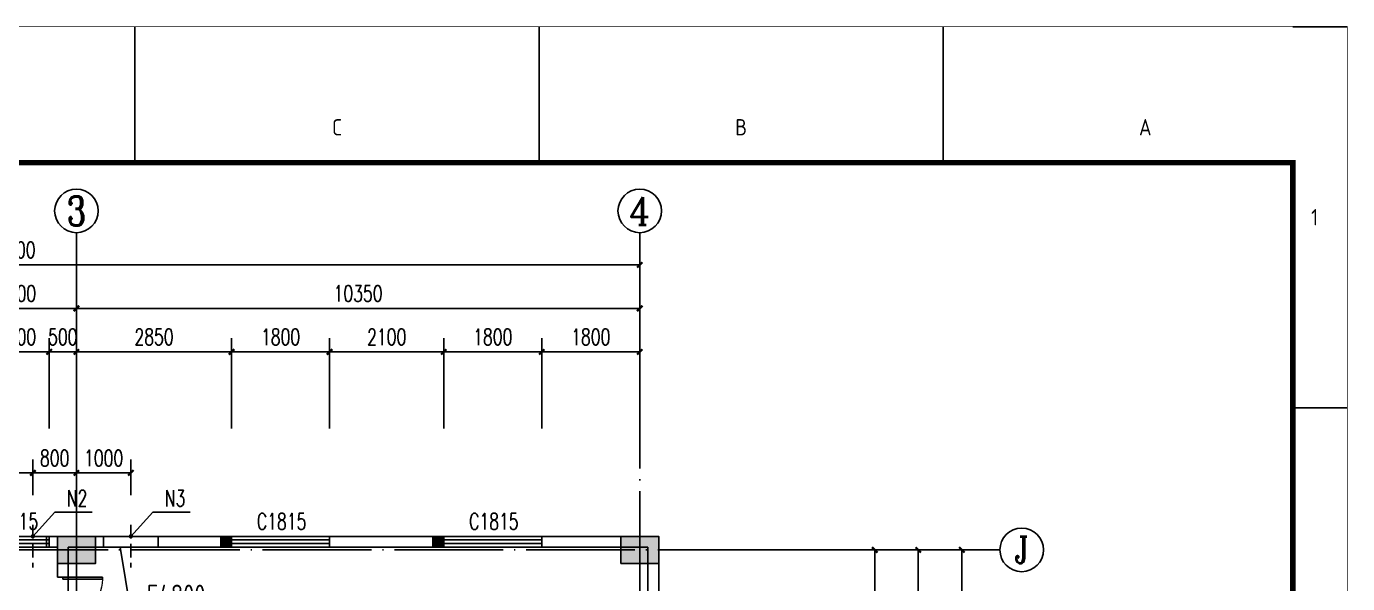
# Model space of a CAD drawing. Extents: x -59142 to 322364, y -122476 to 91021.
# Drawn here: x 99029 to 123304, y 80753 to 91001 of the extents above; entities that cross this region are included whole.
import ezdxf
from ezdxf.enums import TextEntityAlignment as Align

# ---------------------------------------------------------------- set-up
doc = ezdxf.new("R2010")
doc.units = 0
doc.header["$LTSCALE"] = 1000
doc.header["$MEASUREMENT"] = 0
doc.linetypes.add('DASH', pattern=[0.35, 0.25, -0.1])
doc.linetypes.add('DOTE', pattern=[2.42, 2, -0.2, 0.02, -0.2])
for name, color, linetype in [('AXIS', 3, 'Continuous'), ('AXIS_TEXT', 7, 'Continuous'), ('COLUMN', 255, 'Continuous'), ('DOTE', 1, 'DOTE'), ('HOLE', 6, 'Continuous'), ('PUB_HATCH', 255, 'Continuous'), ('PUB_TEXT', 7, 'Continuous'), ('WALL', 255, 'Continuous'), ('WINDOW', 4, 'Continuous'), ('WINDOW_TEXT', 7, 'Continuous')]:
    doc.layers.add(name, color=color, linetype=linetype)
doc.styles.add('_TCH_AXIS', font='COMPLEX', dxfattribs={"bigfont": 'GBCBIG'})
doc.styles.add('_TCH_DIM', font='SIMPLEX', dxfattribs={"bigfont": 'GBCBIG'})
doc.styles.add('_TCH_DIM_T3', font='SIMPLEX', dxfattribs={"width": 0.705882, "bigfont": 'GBCBIG'})
doc.styles.add('_TCH_WINDOW', font='SIMPLEX', dxfattribs={"bigfont": 'GBCBIG'})
doc.styles.add('COMPLEX', font='COMPLEX')
doc.styles.get("Standard").update_dxf_attribs({"font": 'gbenor.shx', "bigfont": 'gbcbig.shx'})
doc.styles.add('TK', font='GEDITXT.SHX', dxfattribs={"width": 0.85, "height": 3.5, "bigfont": 'DXT.SHX'})
doc.dimstyles.new('_TCH_ARCH&&100', dxfattribs={"dimtxt": 297.5, "dimasz": 100, "dimexe": 250, "dimexo": 300, "dimgap": 126.25, "dimtad": 1, "dimdec": 0, "dimzin": 0, "dimdsep": 46, "dimtxsty": '_TCH_DIM_T3', "dimblk": 'ARCHTICK', "dimcen": 0.09, "dimazin": 2, "dimtfac": 1, "dimtdec": 0, "dimtix": 1, "dimtmove": 2, "dimatfit": 3, "dimfxl": 1, "dimtolj": 1, "dimtzin": 0, "dimarcsym": 0})
doc.dimstyles.get("Standard").update_dxf_attribs({"dimscale": 100, "dimtxt": 3.5, "dimasz": 1, "dimexe": 2.5, "dimexo": 3, "dimgap": 1.5, "dimtad": 1, "dimdec": 0, "dimzin": 0, "dimdsep": 46, "dimtxsty": 'Standard', "dimblk": 'ARCHTICK', "dimcen": 0.09, "dimadec": 0, "dimazin": 0, "dimtfac": 1, "dimtdec": 0, "dimtix": 1, "dimtmove": 2, "dimatfit": 3, "dimfxl": 1, "dimtolj": 1, "dimtzin": 0, "dimarcsym": 0})

# ---------------------------------------------------------------- blocks, each defined once
blk = doc.blocks.new('_FZH')
blk.add_lwpolyline([(-0.5, -0.5), (0.5, -0.5), (0.5, 0.5), (-0.5, 0.5)], close=True)
at = {"layer": 'PUB_HATCH'}
blk.add_solid([(-0.5, -0.5), (0.5, -0.5), (-0.5, 0.5), (0.5, 0.5)], dxfattribs=at)
blk = doc.blocks.new('DSADa')
at = {"layer": 'COLUMN', "xscale": 699.9999999997672, "yscale": 499.9999999998399, "zscale": 499.9999999998399, "rotation": 3.811489492195883e-11}
for p in [(12750, 0), (23100, 0)]:
    blk.add_blockref('_FZH', p, dxfattribs=at)
blk = doc.blocks.new('GEDI_WK_A1_V')
at = {"color": 3}
for p, q in [((371.25, 816), (371.25, 841)), ((445.5, 816), (445.5, 841)), ((519.75, 816), (519.75, 841)), ((584, 841), (594, 841)), ((584, 770.92), (594, 770.92))]:
    blk.add_line(p, q, dxfattribs=at)
for points, const_width in [([(0, 841), (0, 0), (594, 0), (594, 841)], 0.1), ([(10, 816), (10, 10), (584, 10), (584, 816)], 1)]:
    blk.add_lwpolyline(points, close=True, dxfattribs=dict(at, const_width=const_width))
for s, p in [('C', (408.38, 821)), ('B', (482.62, 821)), ('A', (556.88, 821))]:
    blk.add_text(s, height=3, dxfattribs=at).set_placement(p, align=Align.CENTER)
blk.add_text('1', height=3, dxfattribs=at).set_placement((588, 805.96), align=Align.MIDDLE)
blk = doc.blocks.new('A$C711966D6')
blk.add_blockref('GEDI_WK_A1_V', (0, 0))
at = {"style": 'TK', "width": 0.85}
for tag, height, p in [('PROJECTNAME', 4.75, (529, 44)), ('PHASE', 4, (571, 44)), ('DRAWINGNAME', 4.75, (539, 31))]:
    blk.add_attdef(tag, text='', height=height, dxfattribs=at).set_placement(p, align=Align.MIDDLE_CENTER)
for tag, p, height in [('APPROVE', (416, 32.75), 3.5), ('DESIGN', (461, 32.75), 3.5), ('REVIEW1', (416, 25.75), 3.5), ('DRAW', (461, 25.75), 3.5), ('REVIEW2', (416, 18.75), 3.5), ('PROPORTION', (461, 18.75), 3.5), ('DRAWINGNUMBER', (511, 18.5), 4), ('CHECK', (416, 11.75), 3.5), ('DATE', (461, 11.75), 3.5), ('VERSION', (577, 11.75), 3.5)]:
    blk.add_attdef(tag, p, '', height=height, dxfattribs=at)
blk = doc.blocks.new('是飞洒发时')
at = {"xscale": 100, "yscale": 100, "zscale": 100}
blk.add_blockref('A$C711966D6', (0, 0), dxfattribs=at)
blk = doc.blocks.new('_ArchTick')
at = {"color": 0, "linetype": 'ByBlock', "const_width": 0.4}
blk.add_lwpolyline([(-0.5, -0.5), (0.5, 0.5)], dxfattribs=at)
blk = doc.blocks.new('*D390')
at = {"layer": 'Defpoints', "color": 0, "transparency": 16777216}
for p in [(100948, 82788), (99948, 82082), (100948, 82082)]:
    blk.add_point(p, dxfattribs=at)
at = {"layer": 'HOLE', "color": 0, "lineweight": -2, "transparency": 16777216}
for p, q in [((99948, 82382), (99948, 83038)), ((100948, 82382), (100948, 83038)), ((99948, 82788), (100948, 82788))]:
    blk.add_line(p, q, dxfattribs=at)
at = {"layer": 'HOLE', "color": 0, "lineweight": -2, "transparency": 16777216, "xscale": 100, "yscale": 100, "zscale": 100, "rotation": 180}
blk.add_blockref('_ArchTick', (99948, 82788), dxfattribs=at)
at = {"layer": 'HOLE', "color": 0, "lineweight": -2, "transparency": 16777216, "xscale": 100, "yscale": 100, "zscale": 100}
blk.add_blockref('_ArchTick', (100948, 82788), dxfattribs=at)
at = {"layer": 'HOLE', "color": 0, "transparency": 16777216, "insert": (100448, 83062), "char_height": 297.5, "attachment_point": 5, "style": '_TCH_DIM_T3'}
blk.add_mtext('\\A1;1000', dxfattribs=at)
blk = doc.blocks.new('*D391')
at = {"layer": 'Defpoints', "color": 0, "transparency": 16777216}
for p in [(99948, 82788), (99148, 82082), (99948, 82082)]:
    blk.add_point(p, dxfattribs=at)
at = {"layer": 'HOLE', "color": 0, "lineweight": -2, "transparency": 16777216}
for p, q in [((99148, 82382), (99148, 83038)), ((99948, 82382), (99948, 83038)), ((99148, 82788), (99948, 82788))]:
    blk.add_line(p, q, dxfattribs=at)
at = {"layer": 'HOLE', "color": 0, "lineweight": -2, "transparency": 16777216, "xscale": 100, "yscale": 100, "zscale": 100, "rotation": 180}
blk.add_blockref('_ArchTick', (99148, 82788), dxfattribs=at)
at = {"layer": 'HOLE', "color": 0, "lineweight": -2, "transparency": 16777216, "xscale": 100, "yscale": 100, "zscale": 100}
blk.add_blockref('_ArchTick', (99948, 82788), dxfattribs=at)
at = {"layer": 'HOLE', "color": 0, "transparency": 16777216, "insert": (99548, 83062), "char_height": 297.5, "attachment_point": 5, "style": '_TCH_DIM_T3'}
blk.add_mtext('\\A1;800', dxfattribs=at)
blk = doc.blocks.new('*D392')
at = {"layer": 'Defpoints', "color": 0, "transparency": 16777216}
for p in [(99148, 82788), (95798, 82082), (99148, 82082)]:
    blk.add_point(p, dxfattribs=at)
at = {"layer": 'HOLE', "color": 0, "lineweight": -2, "transparency": 16777216}
for p, q in [((95798, 82382), (95798, 83038)), ((99148, 82382), (99148, 83038)), ((95798, 82788), (99148, 82788))]:
    blk.add_line(p, q, dxfattribs=at)
at = {"layer": 'HOLE', "color": 0, "lineweight": -2, "transparency": 16777216, "xscale": 100, "yscale": 100, "zscale": 100, "rotation": 180}
blk.add_blockref('_ArchTick', (95798, 82788), dxfattribs=at)
at = {"layer": 'HOLE', "color": 0, "lineweight": -2, "transparency": 16777216, "xscale": 100, "yscale": 100, "zscale": 100}
blk.add_blockref('_ArchTick', (99148, 82788), dxfattribs=at)
at = {"layer": 'HOLE', "color": 0, "transparency": 16777216, "insert": (97473, 83062), "char_height": 297.5, "attachment_point": 5, "style": '_TCH_DIM_T3'}
blk.add_mtext('\\A1;3350', dxfattribs=at)
blk = doc.blocks.new('*D1182')
at = {"layer": 'AXIS', "color": 0, "lineweight": -2, "transparency": 16777216}
for p, q in [((112416, 81372), (114866, 81372)), ((114616, 77372), (114616, 81372)), ((112416, 77372), (114866, 77372))]:
    blk.add_line(p, q, dxfattribs=at)
at = {"layer": 'Defpoints', "color": 0, "transparency": 16777216}
for p in [(112116, 81372), (114616, 81372), (112116, 77372)]:
    blk.add_point(p, dxfattribs=at)
at = {"layer": 'AXIS', "color": 0, "lineweight": -2, "transparency": 16777216, "xscale": 100, "yscale": 100, "zscale": 100}
for p, rotation in [((114616, 81372), 90), ((114616, 77372), 270)]:
    blk.add_blockref('_ArchTick', p, dxfattribs=dict(at, rotation=rotation))
at = {"layer": 'AXIS', "color": 0, "transparency": 16777216, "insert": (114341, 79372), "char_height": 297.5, "attachment_point": 5, "rotation": 90, "style": '_TCH_DIM_T3'}
blk.add_mtext('\\A1;4000', dxfattribs=at)
blk = doc.blocks.new('*D1192')
at = {"layer": 'AXIS', "color": 0, "lineweight": -2, "transparency": 16777216}
for p, q in [((98248, 83608), (98248, 85264)), ((99448, 83608), (99448, 85264)), ((98248, 85014), (99448, 85014))]:
    blk.add_line(p, q, dxfattribs=at)
at = {"layer": 'Defpoints', "color": 0, "transparency": 16777216}
for p in [(99448, 85014), (98248, 83308), (99448, 83308)]:
    blk.add_point(p, dxfattribs=at)
at = {"layer": 'AXIS', "color": 0, "lineweight": -2, "transparency": 16777216, "xscale": 100, "yscale": 100, "zscale": 100, "rotation": 180}
blk.add_blockref('_ArchTick', (98248, 85014), dxfattribs=at)
at = {"layer": 'AXIS', "color": 0, "lineweight": -2, "transparency": 16777216, "xscale": 100, "yscale": 100, "zscale": 100}
blk.add_blockref('_ArchTick', (99448, 85014), dxfattribs=at)
at = {"layer": 'AXIS', "color": 0, "transparency": 16777216, "insert": (98848, 85289), "char_height": 297.5, "attachment_point": 5, "style": '_TCH_DIM_T3'}
blk.add_mtext('\\A1;1200', dxfattribs=at)
blk = doc.blocks.new('*D1193')
at = {"layer": 'AXIS', "color": 0, "lineweight": -2, "transparency": 16777216}
for p, q in [((99448, 83608), (99448, 85264)), ((99948, 83608), (99948, 85264)), ((99448, 85014), (99348, 85014)), ((99448, 85014), (99948, 85014)), ((99948, 85014), (100048, 85014))]:
    blk.add_line(p, q, dxfattribs=at)
at = {"layer": 'Defpoints', "color": 0, "transparency": 16777216}
for p in [(99948, 85014), (99448, 83308), (99948, 83308)]:
    blk.add_point(p, dxfattribs=at)
at = {"layer": 'AXIS', "color": 0, "lineweight": -2, "transparency": 16777216, "xscale": 100, "yscale": 100, "zscale": 100}
blk.add_blockref('_ArchTick', (99448, 85014), dxfattribs=at)
at = {"layer": 'AXIS', "color": 0, "lineweight": -2, "transparency": 16777216, "xscale": 100, "yscale": 100, "zscale": 100, "rotation": 180}
blk.add_blockref('_ArchTick', (99948, 85014), dxfattribs=at)
at = {"layer": 'AXIS', "color": 0, "transparency": 16777216, "insert": (99698, 85289), "char_height": 297.5, "attachment_point": 5, "style": '_TCH_DIM_T3'}
blk.add_mtext('\\A1;500', dxfattribs=at)
blk = doc.blocks.new('*D1194')
at = {"layer": 'AXIS', "color": 0, "lineweight": -2, "transparency": 16777216}
for p, q in [((99948, 83608), (99948, 85264)), ((102799, 83608), (102799, 85264)), ((99948, 85014), (102799, 85014))]:
    blk.add_line(p, q, dxfattribs=at)
at = {"layer": 'Defpoints', "color": 0, "transparency": 16777216}
for p in [(102799, 85014), (99948, 83308), (102799, 83308)]:
    blk.add_point(p, dxfattribs=at)
at = {"layer": 'AXIS', "color": 0, "lineweight": -2, "transparency": 16777216, "xscale": 100, "yscale": 100, "zscale": 100, "rotation": 180}
blk.add_blockref('_ArchTick', (99948, 85014), dxfattribs=at)
at = {"layer": 'AXIS', "color": 0, "lineweight": -2, "transparency": 16777216, "xscale": 100, "yscale": 100, "zscale": 100}
blk.add_blockref('_ArchTick', (102799, 85014), dxfattribs=at)
at = {"layer": 'AXIS', "color": 0, "transparency": 16777216, "insert": (101374, 85289), "char_height": 297.5, "attachment_point": 5, "style": '_TCH_DIM_T3'}
blk.add_mtext('\\A1;2850', dxfattribs=at)
blk = doc.blocks.new('*D1195')
at = {"layer": 'AXIS', "color": 0, "lineweight": -2, "transparency": 16777216}
for p, q in [((102799, 83608), (102799, 85264)), ((104599, 83608), (104599, 85264)), ((102799, 85014), (104599, 85014))]:
    blk.add_line(p, q, dxfattribs=at)
at = {"layer": 'Defpoints', "color": 0, "transparency": 16777216}
for p in [(104599, 85014), (102799, 83308), (104599, 83308)]:
    blk.add_point(p, dxfattribs=at)
at = {"layer": 'AXIS', "color": 0, "lineweight": -2, "transparency": 16777216, "xscale": 100, "yscale": 100, "zscale": 100, "rotation": 180}
blk.add_blockref('_ArchTick', (102799, 85014), dxfattribs=at)
at = {"layer": 'AXIS', "color": 0, "lineweight": -2, "transparency": 16777216, "xscale": 100, "yscale": 100, "zscale": 100}
blk.add_blockref('_ArchTick', (104599, 85014), dxfattribs=at)
at = {"layer": 'AXIS', "color": 0, "transparency": 16777216, "insert": (103699, 85289), "char_height": 297.5, "attachment_point": 5, "style": '_TCH_DIM_T3'}
blk.add_mtext('\\A1;1800', dxfattribs=at)
blk = doc.blocks.new('*D1196')
at = {"layer": 'AXIS', "color": 0, "lineweight": -2, "transparency": 16777216}
for p, q in [((104599, 83608), (104599, 85264)), ((106698, 83608), (106698, 85264)), ((104599, 85014), (106698, 85014))]:
    blk.add_line(p, q, dxfattribs=at)
at = {"layer": 'Defpoints', "color": 0, "transparency": 16777216}
for p in [(106698, 85014), (104599, 83308), (106698, 83308)]:
    blk.add_point(p, dxfattribs=at)
at = {"layer": 'AXIS', "color": 0, "lineweight": -2, "transparency": 16777216, "xscale": 100, "yscale": 100, "zscale": 100, "rotation": 180}
blk.add_blockref('_ArchTick', (104599, 85014), dxfattribs=at)
at = {"layer": 'AXIS', "color": 0, "lineweight": -2, "transparency": 16777216, "xscale": 100, "yscale": 100, "zscale": 100}
blk.add_blockref('_ArchTick', (106698, 85014), dxfattribs=at)
at = {"layer": 'AXIS', "color": 0, "transparency": 16777216, "insert": (105649, 85289), "char_height": 297.5, "attachment_point": 5, "style": '_TCH_DIM_T3'}
blk.add_mtext('\\A1;2100', dxfattribs=at)
blk = doc.blocks.new('*D1197')
at = {"layer": 'AXIS', "color": 0, "lineweight": -2, "transparency": 16777216}
for p, q in [((106698, 83608), (106698, 85264)), ((108498, 83608), (108498, 85264)), ((106698, 85014), (108498, 85014))]:
    blk.add_line(p, q, dxfattribs=at)
at = {"layer": 'Defpoints', "color": 0, "transparency": 16777216}
for p in [(108498, 85014), (106698, 83308), (108498, 83308)]:
    blk.add_point(p, dxfattribs=at)
at = {"layer": 'AXIS', "color": 0, "lineweight": -2, "transparency": 16777216, "xscale": 100, "yscale": 100, "zscale": 100, "rotation": 180}
blk.add_blockref('_ArchTick', (106698, 85014), dxfattribs=at)
at = {"layer": 'AXIS', "color": 0, "lineweight": -2, "transparency": 16777216, "xscale": 100, "yscale": 100, "zscale": 100}
blk.add_blockref('_ArchTick', (108498, 85014), dxfattribs=at)
at = {"layer": 'AXIS', "color": 0, "transparency": 16777216, "insert": (107598, 85289), "char_height": 297.5, "attachment_point": 5, "style": '_TCH_DIM_T3'}
blk.add_mtext('\\A1;1800', dxfattribs=at)
blk = doc.blocks.new('*D1198')
at = {"layer": 'AXIS', "color": 0, "lineweight": -2, "transparency": 16777216}
for p, q in [((108498, 83608), (108498, 85264)), ((110298, 83608), (110298, 85264)), ((108498, 85014), (110298, 85014))]:
    blk.add_line(p, q, dxfattribs=at)
at = {"layer": 'Defpoints', "color": 0, "transparency": 16777216}
for p in [(110298, 85014), (108498, 83308), (110298, 83308)]:
    blk.add_point(p, dxfattribs=at)
at = {"layer": 'AXIS', "color": 0, "lineweight": -2, "transparency": 16777216, "xscale": 100, "yscale": 100, "zscale": 100, "rotation": 180}
blk.add_blockref('_ArchTick', (108498, 85014), dxfattribs=at)
at = {"layer": 'AXIS', "color": 0, "lineweight": -2, "transparency": 16777216, "xscale": 100, "yscale": 100, "zscale": 100}
blk.add_blockref('_ArchTick', (110298, 85014), dxfattribs=at)
at = {"layer": 'AXIS', "color": 0, "transparency": 16777216, "insert": (109398, 85289), "char_height": 297.5, "attachment_point": 5, "style": '_TCH_DIM_T3'}
blk.add_mtext('\\A1;1800', dxfattribs=at)
blk = doc.blocks.new('*D1249')
at = {"layer": 'AXIS', "color": 0, "lineweight": -2, "transparency": 16777216}
for p, q in [((97748, 84408), (97748, 86064)), ((99948, 84408), (99948, 86064)), ((97748, 85814), (99948, 85814))]:
    blk.add_line(p, q, dxfattribs=at)
at = {"layer": 'Defpoints', "color": 0, "transparency": 16777216}
for p in [(99948, 85814), (97748, 84108), (99948, 84108)]:
    blk.add_point(p, dxfattribs=at)
at = {"layer": 'AXIS', "color": 0, "lineweight": -2, "transparency": 16777216, "xscale": 100, "yscale": 100, "zscale": 100, "rotation": 180}
blk.add_blockref('_ArchTick', (97748, 85814), dxfattribs=at)
at = {"layer": 'AXIS', "color": 0, "lineweight": -2, "transparency": 16777216, "xscale": 100, "yscale": 100, "zscale": 100}
blk.add_blockref('_ArchTick', (99948, 85814), dxfattribs=at)
at = {"layer": 'AXIS', "color": 0, "transparency": 16777216, "insert": (98848, 86089), "char_height": 297.5, "attachment_point": 5, "style": '_TCH_DIM_T3'}
blk.add_mtext('\\A1;2200', dxfattribs=at)
blk = doc.blocks.new('*D1250')
at = {"layer": 'AXIS', "color": 0, "lineweight": -2, "transparency": 16777216}
for p, q in [((99948, 84408), (99948, 86064)), ((110298, 84408), (110298, 86064)), ((99948, 85814), (110298, 85814))]:
    blk.add_line(p, q, dxfattribs=at)
at = {"layer": 'Defpoints', "color": 0, "transparency": 16777216}
for p in [(110298, 85814), (99948, 84108), (110298, 84108)]:
    blk.add_point(p, dxfattribs=at)
at = {"layer": 'AXIS', "color": 0, "lineweight": -2, "transparency": 16777216, "xscale": 100, "yscale": 100, "zscale": 100, "rotation": 180}
blk.add_blockref('_ArchTick', (99948, 85814), dxfattribs=at)
at = {"layer": 'AXIS', "color": 0, "lineweight": -2, "transparency": 16777216, "xscale": 100, "yscale": 100, "zscale": 100}
blk.add_blockref('_ArchTick', (110298, 85814), dxfattribs=at)
at = {"layer": 'AXIS', "color": 0, "transparency": 16777216, "insert": (105123, 86089), "char_height": 297.5, "attachment_point": 5, "style": '_TCH_DIM_T3'}
blk.add_mtext('\\A1;10350', dxfattribs=at)
blk = doc.blocks.new('*D1252')
at = {"layer": 'AXIS', "color": 0, "lineweight": -2, "transparency": 16777216}
for p, q in [((87198, 84408), (87198, 86864)), ((110298, 84408), (110298, 86864)), ((87198, 86614), (110298, 86614))]:
    blk.add_line(p, q, dxfattribs=at)
at = {"layer": 'Defpoints', "color": 0, "transparency": 16777216}
for p in [(110298, 86614), (87198, 84108), (110298, 84108)]:
    blk.add_point(p, dxfattribs=at)
at = {"layer": 'AXIS', "color": 0, "lineweight": -2, "transparency": 16777216, "xscale": 100, "yscale": 100, "zscale": 100, "rotation": 180}
blk.add_blockref('_ArchTick', (87198, 86614), dxfattribs=at)
at = {"layer": 'AXIS', "color": 0, "lineweight": -2, "transparency": 16777216, "xscale": 100, "yscale": 100, "zscale": 100}
blk.add_blockref('_ArchTick', (110298, 86614), dxfattribs=at)
at = {"layer": 'AXIS', "color": 0, "transparency": 16777216, "insert": (98748, 86889), "char_height": 297.5, "attachment_point": 5, "style": '_TCH_DIM_T3'}
blk.add_mtext('\\A1;23100', dxfattribs=at)
blk = doc.blocks.new('*D1262')
at = {"layer": 'AXIS', "color": 0, "lineweight": -2, "transparency": 16777216}
for p, q in [((113216, 81372), (115666, 81372)), ((115416, 74372), (115416, 81372)), ((113216, 74372), (115666, 74372))]:
    blk.add_line(p, q, dxfattribs=at)
at = {"layer": 'Defpoints', "color": 0, "transparency": 16777216}
for p in [(112916, 81372), (115416, 81372), (112916, 74372)]:
    blk.add_point(p, dxfattribs=at)
at = {"layer": 'AXIS', "color": 0, "lineweight": -2, "transparency": 16777216, "xscale": 100, "yscale": 100, "zscale": 100}
for p, rotation in [((115416, 81372), 90), ((115416, 74372), 270)]:
    blk.add_blockref('_ArchTick', p, dxfattribs=dict(at, rotation=rotation))
at = {"layer": 'AXIS', "color": 0, "transparency": 16777216, "insert": (115141, 77872), "char_height": 297.5, "attachment_point": 5, "rotation": 90, "style": '_TCH_DIM_T3'}
blk.add_mtext('\\A1;7000', dxfattribs=at)
blk = doc.blocks.new('*D1264')
at = {"layer": 'AXIS', "color": 0, "lineweight": -2, "transparency": 16777216}
for p, q in [((113216, 81372), (116466, 81372)), ((116216, 26872), (116216, 81372)), ((113216, 26872), (116466, 26872))]:
    blk.add_line(p, q, dxfattribs=at)
at = {"layer": 'Defpoints', "color": 0, "transparency": 16777216}
for p in [(112916, 81372), (116216, 81372), (112916, 26872)]:
    blk.add_point(p, dxfattribs=at)
at = {"layer": 'AXIS', "color": 0, "lineweight": -2, "transparency": 16777216, "xscale": 100, "yscale": 100, "zscale": 100}
for p, rotation in [((116216, 81372), 90), ((116216, 26872), 270)]:
    blk.add_blockref('_ArchTick', p, dxfattribs=dict(at, rotation=rotation))
at = {"layer": 'AXIS', "color": 0, "transparency": 16777216, "insert": (115941, 54122), "char_height": 297.5, "attachment_point": 5, "rotation": 90, "style": '_TCH_DIM_T3'}
blk.add_mtext('\\A1;54500', dxfattribs=at)
blk = doc.blocks.new('$TCHSYS$WIN2D')
for p, q in [((-0.5, 0.5), (0.5, 0.5)), ((0.5, 0.167), (-0.5, 0.167)), ((0.5, -0.167), (-0.5, -0.167)), ((-0.5, -0.5), (0.5, -0.5))]:
    blk.add_line(p, q)
blk = doc.blocks.new('_AXISO')
blk.add_circle((0, 0), 0.5)
at = {"layer": 'AXIS_TEXT', "style": 'COMPLEX', "width": 1.041667}
blk.add_attdef('A', text='', height=0.56, dxfattribs=at).set_placement((-0.25, -0.28), (0.25, -0.28), align=Align.FIT)
blk = doc.blocks.new('$DorLib2D$00000002')
for p, q in [((-0.5, 0), (-0.5, 0.4875)), ((-0.475, 0.4875), (-0.5, 0.4875)), ((-0.475, 0), (-0.475, 0.4875)), ((0.475, 0), (0.475, 0.4875)), ((0.475, 0.4875), (0.5, 0.4875)), ((0.5, 0), (0.5, 0.4875)), ((-0.5, 0), (-0.475, 0)), ((0.5, 0), (0.475, 0))]:
    blk.add_line(p, q)
at = {"lineweight": 13}
for centre, start, end in [((-0.4875, 0), 0, 88.53072), ((0.4875, 0), 91.46928, 180)]:
    blk.add_arc(centre, 0.4875, start, end, dxfattribs=at)
blk = doc.blocks.new('*D1673')
at = {"color": 0, "lineweight": -2, "transparency": 16777216}
for p, q in [((100098, 81422), (100749, 81422)), ((100749, 81422), (100949, 80233)), ((100949, 80233), (102262, 80233))]:
    blk.add_line(p, q, dxfattribs=at)
at = {"layer": 'Defpoints', "color": 0, "transparency": 16777216}
for p in [(99798, 81422), (101149, 80233), (110648, 26622)]:
    blk.add_point(p, dxfattribs=at)
at = {"color": 0, "transparency": 16777216, "insert": (101780, 80558), "char_height": 350, "attachment_point": 5}
blk.add_mtext('\\A1;54800', dxfattribs=at)
blk = doc.blocks.new('*D1674')
at = {"color": 0, "lineweight": -2, "transparency": 16777216}
for p, q in [((99798, 81122), (99798, 80509)), ((99798, 80509), (100496, 80309)), ((100496, 80309), (100496, 79084))]:
    blk.add_line(p, q, dxfattribs=at)
at = {"layer": 'Defpoints', "color": 0, "transparency": 16777216}
for p in [(99798, 81422), (100496, 80109), (110648, 26622)]:
    blk.add_point(p, dxfattribs=at)
at = {"color": 0, "transparency": 16777216, "insert": (100171, 79521), "char_height": 350, "attachment_point": 5, "rotation": 90}
blk.add_mtext('\\A1;10850', dxfattribs=at)
blk = doc.blocks.new('*D1677')
at = {"color": 0, "lineweight": -2, "transparency": 16777216}
for p, q in [((94498, 81422), (94707, 81422)), ((94707, 81422), (94907, 80697)), ((94907, 80697), (96220, 80697))]:
    blk.add_line(p, q, dxfattribs=at)
at = {"layer": 'Defpoints', "color": 0, "transparency": 16777216}
for p in [(94198, 81422), (95107, 80697), (110648, 26622)]:
    blk.add_point(p, dxfattribs=at)
at = {"color": 0, "transparency": 16777216, "insert": (95739, 81022), "char_height": 350, "attachment_point": 5}
blk.add_mtext('\\A1;54800', dxfattribs=at)
blk = doc.blocks.new('*D1678')
at = {"color": 0, "lineweight": -2, "transparency": 16777216}
for p, q in [((94198, 81122), (94198, 81030)), ((94198, 81030), (94774, 80830)), ((94774, 80830), (94774, 79576))]:
    blk.add_line(p, q, dxfattribs=at)
at = {"layer": 'Defpoints', "color": 0, "transparency": 16777216}
for p in [(94198, 81422), (94774, 80630), (110648, 26622)]:
    blk.add_point(p, dxfattribs=at)
at = {"color": 0, "transparency": 16777216, "insert": (94449, 80028), "char_height": 350, "attachment_point": 5, "rotation": 90}
blk.add_mtext('\\A1;16450', dxfattribs=at)

msp = doc.modelspace()

# ---------------------------------------------------------------- hatches: boundary and pattern name
at = {"layer": 'PUB_HATCH'}
for points in [[(102598.8, 81622.1), (102598.8, 81422.1), (102798.8, 81422.1), (102798.8, 81622.1)], [(106498.4, 81622.1), (106498.4, 81422.1), (106698.4, 81422.1), (106698.4, 81622.1)]]:
    msp.add_hatch(color=256, dxfattribs=at).paths.add_polyline_path(points)

# ---------------------------------------------------------------- linework, layer by layer
at = {"layer": 'AXIS'}
for p, q in [((99948.4, 84000.9), (99948.4, 87207)), ((110298.4, 84000.9), (110298.4, 87207)), ((112915.9, 81372.1), (116915.9, 81372.1))]:
    msp.add_line(p, q, dxfattribs=at)
for centre in [(99948.4, 87607), (110298.4, 87607)]:
    msp.add_circle(centre, 400, dxfattribs=at)
at = {"layer": 'COLUMN'}
for p, q in [((102598.8, 81622.1), (102598.8, 81422.1)), ((102798.8, 81622.1), (102598.8, 81622.1)), ((102798.8, 81422.1), (102798.8, 81622.1)), ((106498.4, 81622.1), (106498.4, 81422.1)), ((106698.4, 81622.1), (106498.4, 81622.1)), ((106698.4, 81422.1), (106698.4, 81622.1)), ((102598.8, 81422.1), (102798.8, 81422.1)), ((106498.4, 81422.1), (106698.4, 81422.1))]:
    msp.add_line(p, q, dxfattribs=at)
at = {"layer": 'DOTE'}
msp.add_line((84009.9, 81372.1), (112915.9, 81372.1), dxfattribs=at)
for points in [[(99948.4, 22372.1), (99948.4, 86156)], [(110298.4, 22372.1), (110298.4, 86156)]]:
    msp.add_lwpolyline(points, dxfattribs=at)
at = {"layer": 'HOLE'}
for p, q in [((99148.4, 81622.1), (99553.8, 82068)), ((99553.8, 82068), (100236.8, 82068)), ((100948.4, 81622.1), (101353.8, 82068)), ((101353.8, 82068), (102036.8, 82068)), ((99398.4, 81422.1), (99398.4, 81622.1)), ((100448.4, 81422.1), (100448.4, 81622.1)), ((101448.4, 81422.1), (101448.4, 81622.1))]:
    msp.add_line(p, q, dxfattribs=at)
at = {"layer": 'HOLE', "linetype": 'DASH'}
for p, q in [((99148.4, 81832), (99148.4, 81051)), ((100948.4, 81832), (100948.4, 81051))]:
    msp.add_line(p, q, dxfattribs=at)
at = {"layer": 'HOLE', "const_width": 40}
for points in [[(99134.9, 81607.3, 1), (99161.8, 81636.9, 1)], [(100934.9, 81607.3, 1), (100961.8, 81636.9, 1)]]:
    msp.add_lwpolyline(points, format="xyb", close=True, dxfattribs=at)
at = {"layer": 'WALL'}
for p, q in [((99698.4, 81622.1), (99448.4, 81622.1)), ((99448.4, 81622.1), (99448.4, 81422.1)), ((102798.8, 81622.1), (99698.4, 81622.1)), ((102798.8, 81422.1), (102798.8, 81622.1)), ((106698.4, 81622.1), (104598.8, 81622.1)), ((104598.8, 81622.1), (104598.8, 81422.1)), ((106698.4, 81422.1), (106698.4, 81622.1)), ((110648.4, 81622.1), (108498.4, 81622.1)), ((108498.4, 81622.1), (108498.4, 81422.1)), ((110648.4, 77372.1), (110648.4, 81622.1)), ((99448.4, 81422.1), (99598.4, 81422.1)), ((99598.4, 81422.1), (99598.4, 80872.1)), ((99798.4, 81422.1), (102798.8, 81422.1)), ((99798.4, 80872.1), (99798.4, 81422.1)), ((104598.8, 81422.1), (106698.4, 81422.1)), ((108498.4, 81422.1), (110448.4, 81422.1)), ((110448.4, 77472.1), (110448.4, 81422.1)), ((99598.4, 80872.1), (99798.4, 80872.1))]:
    msp.add_line(p, q, dxfattribs=at)

# ---------------------------------------------------------------- block references
msp.add_blockref('是飞洒发时', (63898.5, 6896))
at = {"layer": 'AXIS'}
ref = msp.add_blockref('_AXISO', (117315.9, 81372.1), dxfattribs=dict(at, xscale=800, yscale=800, zscale=800))
ref.add_attrib('A', 'J', dxfattribs={"layer": 'AXIS_TEXT', "height": 496.1, "style": '_TCH_AXIS'}).set_placement((117186, 81124), (117445.9, 81124), align=Align.FIT)
at = {"layer": 'COLUMN'}
msp.add_blockref('DSADa', (87198.4, 81372.1), dxfattribs=at)
at = {"layer": 'WINDOW'}
ref = msp.add_blockref('$TCHSYS$WIN2D', (98848.4, 81522.1), dxfattribs=dict(at, xscale=1200, yscale=200, zscale=1200, rotation=180))
ref.add_attrib('A', 'C1215', (98336.5, 81748.3), dxfattribs={"layer": 'WINDOW_TEXT', "height": 297.5, "style": '_TCH_WINDOW', "width": 0.705882})
ref = msp.add_blockref('$TCHSYS$WIN2D', (103698.8, 81522.1), dxfattribs=dict(at, xscale=1800, yscale=200, zscale=1800, rotation=180))
ref.add_attrib('A', 'C1815', (103263.8, 81748.3), dxfattribs={"layer": 'WINDOW_TEXT', "height": 297.5, "style": '_TCH_WINDOW', "width": 0.705882})
ref = msp.add_blockref('$TCHSYS$WIN2D', (107598.4, 81522.1), dxfattribs=dict(at, xscale=1800, yscale=200, zscale=1800, rotation=180))
ref.add_attrib('A', 'C1815', (107163.4, 81748.3), dxfattribs={"layer": 'WINDOW_TEXT', "height": 297.5, "style": '_TCH_WINDOW', "width": 0.705882})
ref = msp.add_blockref('$DorLib2D$00000002', (99698.4, 80122.1), dxfattribs=dict(at, xscale=1500, yscale=-1500, zscale=1500, rotation=90))
ref.add_attrib('A', 'M1521', (99472.1, 79697.1), dxfattribs={"layer": 'WINDOW_TEXT', "height": 297.5, "rotation": 90, "style": '_TCH_WINDOW', "width": 0.705882})

# ---------------------------------------------------------------- texts
at = {"layer": 'AXIS_TEXT', "style": '_TCH_AXIS'}
for s, height, p, p2 in [('3', 532.5, (99770.9, 87340.7), (100125.9, 87340.7)), ('4', 509.1, (110104.5, 87352.5), (110492.3, 87352.5))]:
    msp.add_text(s, height=height, dxfattribs=at).set_placement(p, p2, align=Align.FIT)
at = {"layer": 'PUB_TEXT', "style": '_TCH_DIM', "width": 0.705882}
for s, p in [('N2', (99771.8, 82173)), ('N3', (101571.8, 82173))]:
    msp.add_text(s, height=297.5, dxfattribs=at).set_placement(p)

# ---------------------------------------------------------------- dimensions: what is measured, and where the dimension line sits
for feature_location, offset, dtype, picture, middle in [((94198.4, 81422.1), (909, -725.5), 0, '*D1677', (95738.8, 81021.6)), ((94198.4, 81422.1), (576, -792), 1, '*D1678', (94449.4, 80027.9)), ((99798.4, 81422.1), (1350.5, -1189), 0, '*D1673', (101780.3, 80558.1)), ((99798.4, 81422.1), (697.5, -1313), 1, '*D1674', (100170.9, 79521.5))]:
    dim = msp.add_ordinate_dim(feature_location=feature_location, offset=offset, dtype=dtype, origin=(110648.4, 26622.1), dimstyle='Standard', override={"dimarcsym": 1})
    dim.commit()
    dim.dimension.update_dxf_attribs({"geometry": picture, "text_midpoint": middle})
at = {"layer": 'AXIS'}
for p1, p2, distance, picture, middle in [((87198.4, 84107.7), (110298.4, 84107.7), 2506.1, '*D1252', (98748.4, 86888.8)), ((97748.4, 84107.7), (99948.4, 84107.7), 1706.1, '*D1249', (98848.4, 86088.8)), ((99948.4, 84107.7), (110298.4, 84107.7), 1706.1, '*D1250', (105123.4, 86088.8)), ((98248.4, 83307.7), (99448.4, 83307.7), 1706.1, '*D1192', (98848.4, 85288.8)), ((99448.4, 83307.7), (99948.4, 83307.7), 1706.1, '*D1193', (99698.4, 85288.8)), ((99948.4, 83307.7), (102798.8, 83307.7), 1706.1, '*D1194', (101373.6, 85288.8)), ((102798.8, 83307.7), (104598.8, 83307.7), 1706.1, '*D1195', (103698.8, 85288.8)), ((104598.8, 83307.7), (106698.4, 83307.7), 1706.1, '*D1196', (105648.6, 85288.8)), ((106698.4, 83307.7), (108498.4, 83307.7), 1706.1, '*D1197', (107598.4, 85288.8)), ((108498.4, 83307.7), (110298.4, 83307.7), 1706.1, '*D1198', (109398.4, 85288.8)), ((112115.9, 77372.1), (112115.9, 81372.1), -2500, '*D1182', (114340.9, 79372.1)), ((112915.9, 74372.1), (112915.9, 81372.1), -2500, '*D1262', (115140.9, 77872.1)), ((112915.9, 26872.1), (112915.9, 81372.1), -3300, '*D1264', (115940.9, 54122.1))]:
    dim = msp.add_aligned_dim(p1=p1, p2=p2, distance=distance, dimstyle='_TCH_ARCH&&100', dxfattribs=at)
    dim.commit()
    dim.dimension.update_dxf_attribs({"geometry": picture, "text_midpoint": middle})
at = {"layer": 'HOLE'}
for p1, p2, picture, middle in [((95798.4, 82082), (99148.4, 82082), '*D392', (97473.4, 83062.5)), ((99148.4, 82082), (99948.4, 82082), '*D391', (99548.4, 83062.5)), ((99948.4, 82082), (100948.4, 82082), '*D390', (100448.4, 83062.5))]:
    dim = msp.add_aligned_dim(p1=p1, p2=p2, distance=705.5, dimstyle='_TCH_ARCH&&100', dxfattribs=at)
    dim.commit()
    dim.dimension.update_dxf_attribs({"geometry": picture, "text_midpoint": middle})

doc.saveas('drawing.dxf')
